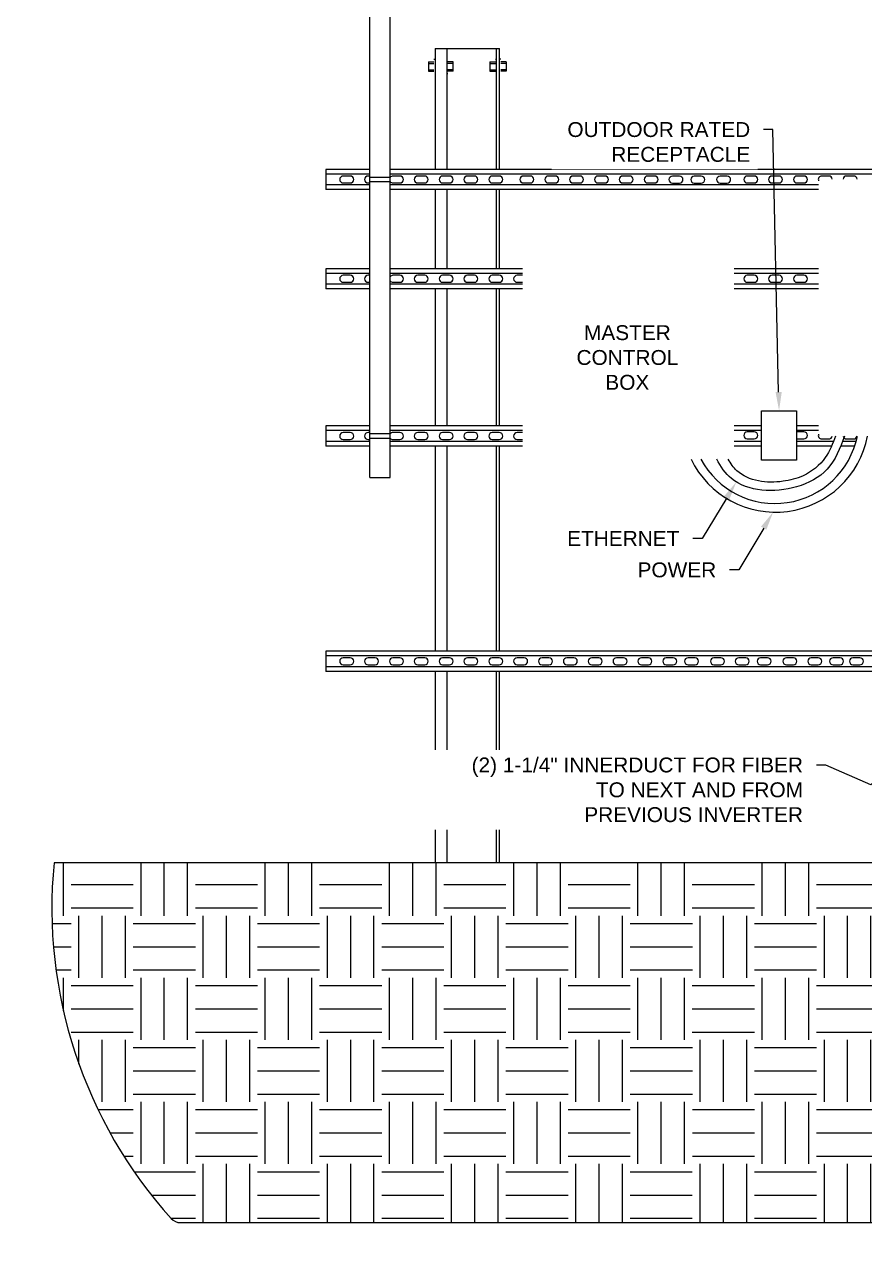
# Model space of a CAD drawing. Header units: feet. Extents: x -4 to 2246, y -9 to 1440.
# Drawn here: x 1993.64 to 2000.21, y 1377.06 to 1386.76 of the extents above; entities that cross this region are included whole.
import ezdxf
from ezdxf import colors
from ezdxf.entities.mleader import LeaderData, LeaderLine
from ezdxf.math import Vec2, Vec3

# ---------------------------------------------------------------- set-up
doc = ezdxf.new("R2010")
doc.units = ezdxf.units.FT
doc.header["$MEASUREMENT"] = 0
doc.set_wipeout_variables(frame=1)
doc.linetypes.add('HIDDEN', pattern=[0.375, 0.25, -0.125])
for name, color, linetype in [('DETL-HDLN', 9, 'HIDDEN'), ('DETL-HTCH', 253, 'Continuous'), ('DETL-LTLN', 5, 'Continuous'), ('DETL-MDLN', 4, 'Continuous'), ('E-DETL', 7, 'Continuous'), ('EQUIPMENT_CON', 150, 'Continuous'), ('G-ANNO-TEXT', 1, 'Continuous'), ('I&C - EQUIPMENT', 4, 'Continuous')]:
    doc.layers.add(name, color=color, linetype=linetype)
doc.styles.add('NEI-A', font='arial.ttf')

# ---------------------------------------------------------------- blocks, each defined once
blk = doc.blocks.new('Equipment Callout Arrowhead .75')
at = {"color": 0}
blk.add_ellipse((-0.248, 0), major_axis=(0.743, 0), ratio=0.350959, start_param=-0.80282, end_param=3.944413, dxfattribs=at)

msp = doc.modelspace()

# ---------------------------------------------------------------- hatches: boundary and pattern name
at = {"layer": 'DETL-HTCH'}
h = msp.add_hatch(dxfattribs=at)
h.set_pattern_fill('EARTH', color=256, scale=1.945041)
h.set_pattern_definition([(0, (1184.86057, 1528.63275), (0.4862603, 0.4862603), [0.4862603, -0.4862603]), (0, (1184.86057, 1528.8151), (0.4862603, 0.4862603), [0.4862603, -0.4862603]), (0, (1184.86057, 1528.99744), (0.4862603, 0.4862603), [0.4862603, -0.4862603]), (90, (1184.92135, 1529.05823), (-0.4862603, 0.4862603), [0.4862603, -0.4862603]), (90, (1185.1037, 1529.05823), (-0.4862603, 0.4862603), [0.4862603, -0.4862603]), (90, (1185.28605, 1529.05823), (-0.4862603, 0.4862603), [0.4862603, -0.4862603])])
h.paths.add_polyline_path([(2004.87342, 1380.191209), (1996.11105, 1380.191209), (1993.864567, 1380.191209, 0.21102482), (1994.782324, 1377.404115, 0.21229158), (1994.85453, 1377.37201), (2003.926347, 1377.37201, 0.21415345)])

# ---------------------------------------------------------------- linework, layer by layer
at = {"layer": 'DETL-HDLN', "color": 8, "linetype": 'Continuous', "ltscale": 0.5}
for points in [[(1996.182647, 1385.570968), (1996.127942, 1385.570968, 1), (1996.127942, 1385.516264), (1996.182647, 1385.516264, 1)], [(1996.960663, 1385.570968), (1996.905959, 1385.570968, 1), (1996.905959, 1385.516264), (1996.960663, 1385.516264, 1)], [(1997.155167, 1385.570968), (1997.100463, 1385.570968, 1), (1997.100463, 1385.516264), (1997.155167, 1385.516264, 1)], [(1997.349671, 1385.570968), (1997.294967, 1385.570968, 1), (1997.294967, 1385.516264), (1997.349671, 1385.516264, 1)], [(1997.787506, 1385.570968), (1997.732802, 1385.570968, 1), (1997.732802, 1385.516264), (1997.787506, 1385.516264, 1)], [(1997.98201, 1385.570968), (1997.927306, 1385.570968, 1), (1997.927306, 1385.516264), (1997.98201, 1385.516264, 1)], [(1998.176514, 1385.570968), (1998.12181, 1385.570968, 1), (1998.12181, 1385.516264), (1998.176514, 1385.516264, 1)], [(1998.371018, 1385.570968), (1998.316314, 1385.570968, 1), (1998.316314, 1385.516264), (1998.371018, 1385.516264, 1)], [(1998.565522, 1385.570968), (1998.510818, 1385.570968, 1), (1998.510818, 1385.516264), (1998.565522, 1385.516264, 1)], [(1998.760027, 1385.570079), (1998.705322, 1385.570079, 1), (1998.705322, 1385.515375), (1998.760027, 1385.515375, 1)], [(1998.930733, 1385.570079), (1998.876028, 1385.570079, 1), (1998.876028, 1385.515375), (1998.930733, 1385.515375, 1)], [(1999.133218, 1385.570079), (1999.078514, 1385.570079, 1), (1999.078514, 1385.515375), (1999.133218, 1385.515375, 1)], [(1999.345189, 1385.570968), (1999.290485, 1385.570968, 1), (1999.290485, 1385.516264), (1999.345189, 1385.516264, 1)], [(1999.539693, 1385.570968), (1999.484989, 1385.570968, 1), (1999.484989, 1385.516264), (1999.539693, 1385.516264, 1)], [(1999.734197, 1385.570968), (1999.679493, 1385.570968, 1), (1999.679493, 1385.516264), (1999.734197, 1385.516264, 1)], [(1996.182647, 1384.792951), (1996.127942, 1384.792951, 1), (1996.127942, 1384.738247), (1996.182647, 1384.738247, 1)], [(1996.960663, 1384.792951), (1996.905959, 1384.792951, 1), (1996.905959, 1384.738247), (1996.960663, 1384.738247, 1)], [(1997.155167, 1384.792951), (1997.100463, 1384.792951, 1), (1997.100463, 1384.738247), (1997.155167, 1384.738247, 1)], [(1997.349671, 1384.792951), (1997.294967, 1384.792951, 1), (1997.294967, 1384.738247), (1997.349671, 1384.738247, 1)], [(1997.73868, 1384.792951), (1997.683975, 1384.792951, 1), (1997.683975, 1384.738247), (1997.73868, 1384.738247, 1)], [(1997.933184, 1384.792951), (1997.878479, 1384.792951, 1), (1997.878479, 1384.738247), (1997.933184, 1384.738247, 1)], [(1998.127688, 1384.792951), (1998.072984, 1384.792951, 1), (1998.072984, 1384.738247), (1998.127688, 1384.738247, 1)], [(1998.322192, 1384.792951), (1998.267488, 1384.792951, 1), (1998.267488, 1384.738247), (1998.322192, 1384.738247, 1)], [(1998.516696, 1384.792951), (1998.461992, 1384.792951, 1), (1998.461992, 1384.738247), (1998.516696, 1384.738247, 1)], [(1998.7112, 1384.793004), (1998.656496, 1384.793004, 1), (1998.656496, 1384.7383), (1998.7112, 1384.7383, 1)], [(1998.881906, 1384.793004), (1998.827202, 1384.793004, 1), (1998.827202, 1384.7383), (1998.881906, 1384.7383, 1)], [(1999.084391, 1384.793004), (1999.029687, 1384.793004, 1), (1999.029687, 1384.7383), (1999.084391, 1384.7383, 1)], [(1999.345189, 1384.792951), (1999.290485, 1384.792951, 1), (1999.290485, 1384.738247), (1999.345189, 1384.738247, 1)], [(1999.539693, 1384.792951), (1999.484989, 1384.792951, 1), (1999.484989, 1384.738247), (1999.539693, 1384.738247, 1)], [(1999.734197, 1384.792951), (1999.679493, 1384.792951, 1), (1999.679493, 1384.738247), (1999.734197, 1384.738247, 1)], [(1996.182647, 1383.561427), (1996.127942, 1383.561427, 1), (1996.127942, 1383.506723), (1996.182647, 1383.506723, 1)], [(1996.960663, 1383.561427), (1996.905959, 1383.561427, 1), (1996.905959, 1383.506723), (1996.960663, 1383.506723, 1)], [(1997.155167, 1383.561427), (1997.100463, 1383.561427, 1), (1997.100463, 1383.506723), (1997.155167, 1383.506723, 1)], [(1997.349671, 1383.561427), (1997.294967, 1383.561427, 1), (1997.294967, 1383.506723), (1997.349671, 1383.506723, 1)], [(1997.73868, 1383.561427), (1997.683975, 1383.561427, 1), (1997.683975, 1383.506723), (1997.73868, 1383.506723, 1)], [(1997.933184, 1383.561427), (1997.878479, 1383.561427, 1), (1997.878479, 1383.506723), (1997.933184, 1383.506723, 1)], [(1999.345189, 1383.565991), (1999.290485, 1383.565991, 1), (1999.290485, 1383.511287), (1999.345189, 1383.511287, 1)], [(1996.182647, 1381.797135), (1996.127942, 1381.797135, 1), (1996.127942, 1381.742431), (1996.182647, 1381.742431, 1)], [(1996.377151, 1381.797135), (1996.322447, 1381.797135, 1), (1996.322447, 1381.742431), (1996.377151, 1381.742431, 1)], [(1996.571655, 1381.797135), (1996.516951, 1381.797135, 1), (1996.516951, 1381.742431), (1996.571655, 1381.742431, 1)], [(1996.960663, 1381.797135), (1996.905959, 1381.797135, 1), (1996.905959, 1381.742431), (1996.960663, 1381.742431, 1)], [(1997.155167, 1381.797135), (1997.100463, 1381.797135, 1), (1997.100463, 1381.742431), (1997.155167, 1381.742431, 1)], [(1997.349671, 1381.797135), (1997.294967, 1381.797135, 1), (1997.294967, 1381.742431), (1997.349671, 1381.742431, 1)], [(1997.73868, 1381.797135), (1997.683975, 1381.797135, 1), (1997.683975, 1381.742431), (1997.73868, 1381.742431, 1)], [(1997.933184, 1381.797135), (1997.878479, 1381.797135, 1), (1997.878479, 1381.742431), (1997.933184, 1381.742431, 1)], [(1998.127688, 1381.797135), (1998.072984, 1381.797135, 1), (1998.072984, 1381.742431), (1998.127688, 1381.742431, 1)], [(1998.322192, 1381.797135), (1998.267488, 1381.797135, 1), (1998.267488, 1381.742431), (1998.322192, 1381.742431, 1)], [(1998.516696, 1381.797135), (1998.461992, 1381.797135, 1), (1998.461992, 1381.742431), (1998.516696, 1381.742431, 1)], [(1998.7112, 1381.797135), (1998.656496, 1381.797135, 1), (1998.656496, 1381.742431), (1998.7112, 1381.742431, 1)], [(1998.881906, 1381.797135), (1998.827202, 1381.797135, 1), (1998.827202, 1381.742431), (1998.881906, 1381.742431, 1)], [(1999.084391, 1381.797135), (1999.029687, 1381.797135, 1), (1999.029687, 1381.742431), (1999.084391, 1381.742431, 1)], [(1999.278896, 1381.797135), (1999.224191, 1381.797135, 1), (1999.224191, 1381.742431), (1999.278896, 1381.742431, 1)], [(1999.449602, 1381.797135), (1999.394897, 1381.797135, 1), (1999.394897, 1381.742431), (1999.449602, 1381.742431, 1)], [(1999.652087, 1381.797135), (1999.597383, 1381.797135, 1), (1999.597383, 1381.742431), (1999.652087, 1381.742431, 1)], [(1999.846591, 1381.797135), (1999.791887, 1381.797135, 1), (1999.791887, 1381.742431), (1999.846591, 1381.742431, 1)], [(2000.017297, 1381.797135), (1999.962593, 1381.797135, 1), (1999.962593, 1381.742431), (2000.017297, 1381.742431, 1)], [(2000.172774, 1381.797135), (2000.118069, 1381.797135, 1), (2000.118069, 1381.742431), (2000.172774, 1381.742431, 1)]]:
    msp.add_lwpolyline(points, format="xyb", close=True, dxfattribs=at)
for points in [[(1996.336893, 1385.570968), (1996.322447, 1385.570968, 1), (1996.322447, 1385.516264), (1996.336893, 1385.516264)], [(1996.494927, 1385.527395, 0.23836012), (1996.516951, 1385.516264), (1996.571655, 1385.516264, 1), (1996.571655, 1385.570968), (1996.516951, 1385.570968, 0.23836012), (1996.494927, 1385.559837, 0.23836012)], [(1996.711455, 1385.570968, 1), (1996.711455, 1385.516264)], [(1996.711455, 1385.516264), (1996.766159, 1385.516264, 1), (1996.766159, 1385.570968), (1996.711455, 1385.570968, 1)], [(1997.538298, 1385.570968, 1), (1997.538298, 1385.516264)], [(1997.538298, 1385.516264), (1997.593002, 1385.516264, 1), (1997.593002, 1385.570968), (1997.538298, 1385.570968, 1)], [(1996.336893, 1384.792951), (1996.322447, 1384.792951, 1), (1996.322447, 1384.738247), (1996.336893, 1384.738247)], [(1996.494927, 1384.749379, 0.23836012), (1996.516951, 1384.738247), (1996.571655, 1384.738247, 1), (1996.571655, 1384.792951), (1996.516951, 1384.792951, 0.23836012), (1996.494927, 1384.78182, 0.23836012)], [(1996.711455, 1384.792951, 1), (1996.711455, 1384.738247)], [(1996.711455, 1384.738247), (1996.766159, 1384.738247, 1), (1996.766159, 1384.792951), (1996.711455, 1384.792951, 1)], [(1997.489471, 1384.792951, 1), (1997.489471, 1384.738247)], [(1997.489471, 1384.738247), (1997.544176, 1384.738247, 1), (1997.544176, 1384.792951), (1997.489471, 1384.792951, 1)], [(1996.336893, 1383.561427), (1996.322447, 1383.561427, 1), (1996.322447, 1383.506723), (1996.336893, 1383.506723)], [(1996.494927, 1383.517855, 0.23836012), (1996.516951, 1383.506723), (1996.571655, 1383.506723, 1), (1996.571655, 1383.561427), (1996.516951, 1383.561427, 0.23836012), (1996.494927, 1383.550296, 0.23836012)], [(1996.711455, 1383.561427, 1), (1996.711455, 1383.506723)], [(1996.711455, 1383.506723), (1996.766159, 1383.506723, 1), (1996.766159, 1383.561427), (1996.711455, 1383.561427, 1)], [(1997.489471, 1383.561427, 1), (1997.489471, 1383.506723)], [(1997.489471, 1383.506723), (1997.544176, 1383.506723, 1), (1997.544176, 1383.561427), (1997.489471, 1383.561427, 1)], [(1998.868175, 1383.506723), (1998.881906, 1383.506723, 1), (1998.881906, 1383.561427), (1998.857166, 1383.561427)], [(1999.0901, 1383.507326, 0.90003373), (1999.084391, 1383.561427), (1999.080543, 1383.561427)], [(1999.677022, 1383.511399, 0.02262078), (1999.679493, 1383.511287), (1999.734197, 1383.511287, 1), (1999.734197, 1383.565991), (1999.679493, 1383.565991, 0.02262078), (1999.677022, 1383.56588, 0.02262078)], [(1996.711455, 1381.797135, 1), (1996.711455, 1381.742431)], [(1996.711455, 1381.742431), (1996.766159, 1381.742431, 1), (1996.766159, 1381.797135), (1996.711455, 1381.797135, 1)], [(1997.489471, 1381.797135, 1), (1997.489471, 1381.742431)], [(1997.489471, 1381.742431), (1997.544176, 1381.742431, 1), (1997.544176, 1381.797135), (1997.489471, 1381.797135, 1)]]:
    msp.add_lwpolyline(points, format="xyb", dxfattribs=at)
at = {"layer": 'DETL-LTLN'}
for p, q in [((1996.336893, 1383.208769), (1996.336893, 1395.69202)), ((1996.494927, 1383.208769), (1996.494927, 1395.69202)), ((1996.336893, 1385.622633), (1995.992944, 1385.622633)), ((1995.992944, 1385.622633), (1995.992944, 1385.464599)), ((1996.336893, 1385.586164), (1995.992944, 1385.586164)), ((2003.229523, 1385.622633), (1996.494927, 1385.622633)), ((2003.229523, 1385.586164), (1996.494927, 1385.586164)), ((1996.336893, 1385.501068), (1995.992944, 1385.501068)), ((1996.336893, 1385.464599), (1995.992944, 1385.464599)), ((2003.229523, 1385.501068), (1996.494927, 1385.501068)), ((2003.229523, 1385.464599), (1996.494927, 1385.464599)), ((1996.336893, 1384.844617), (1995.992944, 1384.844617)), ((1995.992944, 1384.844617), (1995.992944, 1384.686582)), ((1996.336893, 1384.808147), (1995.992944, 1384.808147)), ((2003.229523, 1384.844617), (1996.494927, 1384.844617)), ((2003.229523, 1384.808147), (1996.494927, 1384.808147)), ((1996.336893, 1384.723052), (1995.992944, 1384.723052)), ((1996.336893, 1384.686582), (1995.992944, 1384.686582)), ((2003.229523, 1384.723052), (1996.494927, 1384.723052)), ((2003.229523, 1384.686582), (1996.494927, 1384.686582)), ((1996.336893, 1383.613093), (1995.992944, 1383.613093)), ((1995.992944, 1383.613093), (1995.992944, 1383.455058)), ((1998.779864, 1383.613093), (1996.494927, 1383.613093)), ((1998.984063, 1383.613093), (1998.85111, 1383.613093)), ((1999.402364, 1383.613093), (1999.074613, 1383.613093)), ((2003.229523, 1383.613093), (1999.677022, 1383.613093)), ((1996.336893, 1383.576623), (1995.992944, 1383.576623)), ((1998.783707, 1383.576623), (1996.494927, 1383.576623)), ((1998.98863, 1383.576623), (1998.854954, 1383.576623)), ((1999.402364, 1383.576623), (1999.078496, 1383.576623)), ((1999.849066, 1383.576623), (1999.677022, 1383.576623)), ((1996.336893, 1383.491528), (1995.992944, 1383.491528)), ((1996.336893, 1383.455058), (1995.992944, 1383.455058)), ((1998.799991, 1383.491528), (1996.494927, 1383.491528)), ((1998.810239, 1383.455058), (1996.494927, 1383.455058)), ((1999.004947, 1383.491528), (1998.872103, 1383.491528)), ((1999.014669, 1383.455058), (1998.883137, 1383.455058)), ((1999.402364, 1383.491528), (1999.093616, 1383.491528)), ((1999.402364, 1383.455058), (1999.187459, 1383.455058)), ((1999.965237, 1383.491528), (1999.677022, 1383.491528)), ((1999.950147, 1383.455058), (1999.677022, 1383.455058)), ((2000.131593, 1383.455058), (2000.021302, 1383.455058)), ((2000.142627, 1383.491528), (2000.035601, 1383.491528)), ((1996.336893, 1383.208769), (1996.494927, 1383.208769)), ((2003.229523, 1381.8488), (1995.992944, 1381.8488)), ((1995.992944, 1381.8488), (1995.992944, 1381.690765)), ((2003.229523, 1381.812331), (1995.992944, 1381.812331)), ((2003.229523, 1381.727235), (1995.992944, 1381.727235)), ((2003.229523, 1381.690765), (1995.992944, 1381.690765)), ((2004.87342, 1380.191209), (1993.864567, 1380.191209)), ((1994.85453, 1377.37201), (2003.926347, 1377.37201))]:
    msp.add_line(p, q, dxfattribs=at)
for points in [[(1996.336893, 1385.562156), (1996.494927, 1385.562156)], [(1996.494927, 1385.525552), (1996.336893, 1385.525552)], [(1996.494927, 1383.516012), (1996.336893, 1383.516012)]]:
    msp.add_lwpolyline(points, dxfattribs=at)
for centre, radius, start, end in [((1997.478265, 1379.836506), 3.631064, 174.3940873, 222.0581082), ((1994.85453, 1377.469262), 0.097252, 222.0581082, 270)]:
    msp.add_arc(centre, radius, start, end, dxfattribs=at)
at = {"layer": 'DETL-MDLN'}
msp.add_lwpolyline([(1998.810213, 1384.272445), (1999.084464, 1384.272445), (1999.084464, 1384.718832), (1998.810213, 1384.718832)], close=True, dxfattribs=at)
at = {"layer": 'E-DETL'}
for p, q in [((1996.84664, 1386.569352), (1996.84664, 1385.622633)), ((1996.937961, 1386.569352), (1996.937961, 1385.622633)), ((1997.327482, 1385.622633), (1997.327482, 1386.569352)), ((1997.352388, 1385.622633), (1997.352388, 1386.569352)), ((1996.794753, 1386.465657), (1996.794753, 1386.39094)), ((1996.794753, 1386.465657), (1996.838338, 1386.465657)), ((1996.794753, 1386.453204), (1996.838338, 1386.453204)), ((1996.989848, 1386.465657), (1996.946263, 1386.465657)), ((1996.989848, 1386.453204), (1996.946263, 1386.453204)), ((1996.989848, 1386.39094), (1996.989848, 1386.465657)), ((1997.275596, 1386.465657), (1997.275596, 1386.39094)), ((1997.275596, 1386.465657), (1997.31918, 1386.465657)), ((1997.275596, 1386.453204), (1997.31918, 1386.453204)), ((1997.404275, 1386.465657), (1997.36069, 1386.465657)), ((1997.404275, 1386.453204), (1997.36069, 1386.453204)), ((1997.404275, 1386.465657), (1997.404275, 1386.39094)), ((1996.794753, 1386.403392), (1996.838338, 1386.403392)), ((1996.794753, 1386.39094), (1996.838338, 1386.39094)), ((1996.989848, 1386.403392), (1996.946263, 1386.403392)), ((1996.989848, 1386.39094), (1996.946263, 1386.39094)), ((1997.275596, 1386.403392), (1997.31918, 1386.403392)), ((1997.275596, 1386.39094), (1997.31918, 1386.39094)), ((1997.404275, 1386.403392), (1997.36069, 1386.403392)), ((1997.404275, 1386.39094), (1997.36069, 1386.39094)), ((1996.84664, 1385.464599), (1996.84664, 1384.844617)), ((1996.937961, 1385.464599), (1996.937961, 1384.844617)), ((1997.327482, 1384.844617), (1997.327482, 1385.464599)), ((1997.352388, 1384.844617), (1997.352388, 1385.464599)), ((1996.84664, 1384.686582), (1996.84664, 1383.613093)), ((1996.937961, 1384.686582), (1996.937961, 1383.613093)), ((1997.327482, 1383.613093), (1997.327482, 1384.686582)), ((1997.352388, 1383.613093), (1997.352388, 1384.686582)), ((1996.84664, 1383.455058), (1996.84664, 1381.8488)), ((1996.937961, 1383.455058), (1996.937961, 1381.8488)), ((1997.327482, 1381.8488), (1997.327482, 1383.455058)), ((1997.352388, 1381.8488), (1997.352388, 1383.455058)), ((1996.84664, 1381.690765), (1996.84664, 1380.193496)), ((1996.937961, 1381.690765), (1996.937961, 1380.193496)), ((1997.327482, 1380.193496), (1997.327482, 1381.690765)), ((1997.352388, 1380.193496), (1997.352388, 1381.690765))]:
    msp.add_line(p, q, dxfattribs=at)
at = {"layer": 'E-DETL', "flags": 128}
for points in [[(1996.84664, 1386.569352), (1997.352388, 1386.569352)], [(1996.838338, 1386.486411), (1996.84664, 1386.486411)], [(1997.31918, 1386.486411), (1997.327482, 1386.486411)], [(1997.36069, 1386.486411), (1997.352388, 1386.486411)], [(1996.946263, 1386.370185), (1996.937961, 1386.370185)]]:
    msp.add_lwpolyline(points, dxfattribs=at)
at = {"layer": 'I&C - EQUIPMENT'}
msp.add_lwpolyline([(1999.402364, 1383.732497), (1999.677022, 1383.732497), (1999.677022, 1383.344782), (1999.402364, 1383.344782)], close=True, dxfattribs=at)

# ---------------------------------------------------------------- next in the draw order: wipeouts: each hides what was drawn before it
for points in [[(1999.849066, 1385.545713), (2001.551118, 1385.545713), (2001.551118, 1383.534197), (1999.849066, 1383.534197)], [(1997.531698, 1385.008776), (1999.187459, 1385.008776), (1999.187459, 1383.353015), (1997.531698, 1383.353015)]]:
    msp.add_wipeout(points).dxf.layer = 'I&C - EQUIPMENT'

# ---------------------------------------------------------------- next in the draw order: linework, layer by layer
at = {"layer": 'DETL-HDLN', "color": 8, "linetype": 'Continuous', "ltscale": 0.5}
for points in [[(1999.955973, 1385.545713, 0.39190503), (1999.928701, 1385.570968), (1999.873997, 1385.570968, 0.54457748), (1999.849066, 1385.532366, 0.54457748)], [(2000.150477, 1385.545713, 0.39190503), (2000.123206, 1385.570968), (2000.068501, 1385.570968, 0.39190503), (2000.04123, 1385.545713, 0.39190503)], [(1999.849066, 1383.549889, 0.54457748), (1999.873997, 1383.511287), (1999.928701, 1383.511287, 0.36719521), (1999.95569, 1383.534197, 0.36719521)], [(2000.041512, 1383.534197, 0.36719521), (2000.068501, 1383.511287), (2000.123206, 1383.511287, 0.36719521), (2000.150194, 1383.534197, 0.36719521)]]:
    msp.add_lwpolyline(points, format="xyb", dxfattribs=at)
at = {"layer": 'EQUIPMENT_CON', "color": 1}
for points in [[(1998.850351, 1383.353015, 0.72290003), (2000.232206, 1383.534197)], [(1998.927157, 1383.353015, 0.70323222), (2000.152688, 1383.534197)]]:
    msp.add_lwpolyline(points, format="xyb", dxfattribs=at)
for points, knots in [([(2000.051436, 1383.534197), (2000.016446, 1383.438348), (1999.945601, 1383.255734), (1999.612137, 1383.080257), (1999.218343, 1383.099974), (1999.081211, 1383.2939), (1999.053082, 1383.353015)], [0.01578925, 0.01578925, 0.01578925, 0.01578925, 0.26815452, 0.50385362, 0.94504984, 1.10886262, 1.10886262, 1.10886262, 1.10886262]), ([(1999.981267, 1383.534197), (1999.959678, 1383.47497), (1999.909336, 1383.346431), (1999.751575, 1383.218437), (1999.561845, 1383.171289), (1999.379319, 1383.169042), (1999.217944, 1383.236313), (1999.160059, 1383.318939), (1999.142523, 1383.353015)], [0.017956008, 0.017956008, 0.017956008, 0.017956008, 0.178056408, 0.369996876, 0.509772613, 0.675231372, 0.834831326, 0.931650149, 0.931650149, 0.931650149, 0.931650149])]:
    msp.add_open_spline(points, degree=3, knots=knots, dxfattribs=at)

# ---------------------------------------------------------------- next in the draw order: texts
at = {"layer": 'G-ANNO-TEXT', "insert": (1998.010169, 1384.402292), "char_height": 0.11670247, "attachment_point": 1, "style": 'NEI-A'}
msp.add_mtext_dynamic_manual_height_columns('\\pi0.00258;MASTER \\P\\pi-0.05641;CONTROL \\P\\pi0.16951;BOX', width=0.67034238, gutter_width=0.045587, heights=[0], dxfattribs=at)

# ---------------------------------------------------------------- next in the draw order: leaders
at = {"layer": 'G-ANNO-TEXT'}
ml = msp.add_multileader_mtext('Standard', dxfattribs=at)
ml.set_content('\\A1;6 MOTOR CONTROL CABLE CONDUITS (TYP.)', color=256, style='NEI-A')
ml.set_leader_properties()
ml.set_arrow_properties(name='Equipment Callout Arrowhead .75')
ml.build(insert=Vec2(0, 0))
ml.multileader.update_dxf_attribs({"dogleg_length": 0.0625, "arrow_head_size": 0.125})
ctx = ml.context
ctx.base_point, ctx.char_height, ctx.arrow_head_size, ctx.landing_gap_size, ctx.plane_origin = Vec3(2133.680839, 1383.790863), 0.1, 0.125, 0.09, Vec3(2077.345805, 1319.927864)
notes = []
notes.append((ctx, [(0, (0, 0, 0), (0, 0), (1, 0), 1, [])]))
ctx.mtext.insert, ctx.mtext.width, ctx.mtext.flow_direction = Vec3(2133.770839, 1383.855563), 2.21448175, 5
ctx.mtext.has_bg_fill, ctx.mtext.bg_color, ctx.mtext.bg_scale_factor, ctx.mtext.bg_transparency, ctx.mtext.use_window_bg_color = 1, -1027028792, 1.5, 0, 1
for ctx, leaders in notes:
    for number, flags, end, landing, length, lines in leaders:
        leader = LeaderData()
        leader.index, (leader.has_last_leader_line, leader.has_dogleg_vector, leader.attachment_direction) = number, flags
        leader.last_leader_point, leader.dogleg_vector, leader.dogleg_length = Vec3(end), Vec3(landing), length
        for number, points, colour, breaks in lines:
            line = LeaderLine()
            line.index, line.vertices, line.color, line.breaks = number, Vec3.list(points), colors.encode_raw_color(colour), breaks
            leader.lines.append(line)
        ctx.leaders.append(leader)

# ---------------------------------------------------------------- next in the draw order: linework, layer by layer
at = {"layer": 'DETL-LTLN'}
msp.add_lwpolyline([(1996.336893, 1383.552615), (1996.494927, 1383.552615)], dxfattribs=at)

# ---------------------------------------------------------------- next in the draw order: leaders
at = {"layer": 'G-ANNO-TEXT'}
ml = msp.add_multileader_mtext('Standard', dxfattribs=at)
ml.set_content('\\A1;OUTDOOR RATED RECEPTACLE', color=256, style='NEI-A')
ml.set_leader_properties()
ml.build(insert=Vec2(0, 0))
ml.multileader.update_dxf_attribs({"dogleg_length": 0.0625, "arrow_head_size": 0.145878})
ctx = ml.context
ctx.base_point, ctx.char_height, ctx.arrow_head_size, ctx.landing_gap_size, ctx.plane_origin = Vec3(1997.794148, 1385.933987), 0.11670247, 0.145878, 0.105032, Vec3(1959.84558, 1334.419063)
ctx.text_align_type = 2
notes = []
notes.append((ctx, [(0, (1, 1, 0), (1999.491671, 1385.933987), (-1, 0), 0.072939, [(1, [(1999.539693, 1383.732497)], 0, [])])]))
ctx.mtext.insert, ctx.mtext.width, ctx.mtext.defined_height, ctx.mtext.alignment, ctx.mtext.flow_direction = Vec3(1999.3137, 1385.993334), 1.49572208, 0.280561, 3, 5
ctx.mtext.has_bg_fill, ctx.mtext.bg_color, ctx.mtext.bg_scale_factor, ctx.mtext.bg_transparency, ctx.mtext.use_window_bg_color = 1, -1027028792, 1.5, 0, 1
ml = msp.add_multileader_mtext('Standard', dxfattribs=at)
ml.set_content('\\A1;ETHERNET', color=256, style='NEI-A')
ml.set_leader_properties()
ml.build(insert=Vec2(0, 0))
ml.multileader.update_dxf_attribs({"dogleg_length": 0.0625, "arrow_head_size": 0.145878})
ctx = ml.context
ctx.base_point, ctx.char_height, ctx.arrow_head_size, ctx.landing_gap_size, ctx.plane_origin = Vec3(1997.79202, 1382.732064), 0.11670247, 0.145878, 0.105032, Vec3(1959.71861, 1331.095209)
ctx.text_align_type = 2
notes.append((ctx, [(0, (1, 1, 0), (1998.937475, 1382.732064), (-1, 0), 0.072939, [(1, [(1999.205273, 1383.174222)], 0, [])])]))
ctx.mtext.insert, ctx.mtext.width, ctx.mtext.defined_height, ctx.mtext.alignment, ctx.mtext.flow_direction = Vec3(1998.759504, 1382.790415), 0.56256204, 0.280561, 3, 5
ctx.mtext.has_bg_fill, ctx.mtext.bg_color, ctx.mtext.bg_scale_factor, ctx.mtext.bg_transparency, ctx.mtext.use_window_bg_color = 1, -1027028792, 1.5, 0, 1
ml = msp.add_multileader_mtext('Standard', dxfattribs=at)
ml.set_content('\\A1;\\pxi-3,l5,t5;(2)^I1-1/4" INNERDUCT FOR FIBER TO NEXT AND FROM PREVIOUS INVERTER', color=256, style='NEI-A')
ml.set_leader_properties()
ml.build(insert=Vec2(0, 0))
ml.multileader.update_dxf_attribs({"dogleg_length": 0.0625, "arrow_head_size": 0.145878})
ctx = ml.context
ctx.base_point, ctx.char_height, ctx.arrow_head_size, ctx.landing_gap_size, ctx.plane_origin = Vec3(1996.941909, 1380.956441), 0.11670247, 0.145878, 0.105032, Vec3(1960.988284, 1329.319585)
ctx.text_align_type = 2
notes.append((ctx, [(0, (1, 1, 0), (1999.90485, 1380.956441), (-1, 0), 0.072939, [(0, [(2000.816432, 1381.40982), (2000.257532, 1380.802862)], 0, [])])]))
ctx.mtext.insert, ctx.mtext.width, ctx.mtext.defined_height, ctx.mtext.alignment, ctx.mtext.flow_direction = Vec3(1999.726879, 1381.015787), 2.95875053, 0.280561, 3, 5
ctx.mtext.has_bg_fill, ctx.mtext.bg_color, ctx.mtext.bg_scale_factor, ctx.mtext.bg_transparency, ctx.mtext.use_window_bg_color = 1, -1027028792, 1.5, 0, 1
for ctx, leaders in notes:
    for number, flags, end, landing, length, lines in leaders:
        leader = LeaderData()
        leader.index, (leader.has_last_leader_line, leader.has_dogleg_vector, leader.attachment_direction) = number, flags
        leader.last_leader_point, leader.dogleg_vector, leader.dogleg_length = Vec3(end), Vec3(landing), length
        for number, points, colour, breaks in lines:
            line = LeaderLine()
            line.index, line.vertices, line.color, line.breaks = number, Vec3.list(points), colors.encode_raw_color(colour), breaks
            leader.lines.append(line)
        ctx.leaders.append(leader)

# ---------------------------------------------------------------- next in the draw order: leaders
ml = msp.add_multileader_mtext('Standard', dxfattribs=at)
ml.set_content('\\A1;POWER', color=256, style='NEI-A')
ml.set_leader_properties()
ml.build(insert=Vec2(0, 0))
ml.multileader.update_dxf_attribs({"dogleg_length": 0.0625, "arrow_head_size": 0.145878})
ctx = ml.context
ctx.base_point, ctx.char_height, ctx.arrow_head_size, ctx.landing_gap_size, ctx.plane_origin = Vec3(1998.341357, 1382.484746), 0.1167025, 0.145878, 0.105032, Vec3(1960.00676, 1330.847891)
ctx.text_align_type = 2
notes = []
notes.append((ctx, [(0, (1, 1, 0), (1999.225625, 1382.484746), (-1, 0), 0.072939, [(1, [(1999.493423, 1382.938126)], 0, [])])]))
ctx.mtext.insert, ctx.mtext.width, ctx.mtext.defined_height, ctx.mtext.alignment, ctx.mtext.flow_direction = Vec3(1999.047654, 1382.544093), 0.56256204, 0.280561, 3, 5
ctx.mtext.has_bg_fill, ctx.mtext.bg_color, ctx.mtext.bg_scale_factor, ctx.mtext.bg_transparency, ctx.mtext.use_window_bg_color = 1, -1027028792, 1.5, 0, 1
for ctx, leaders in notes:
    for number, flags, end, landing, length, lines in leaders:
        leader = LeaderData()
        leader.index, (leader.has_last_leader_line, leader.has_dogleg_vector, leader.attachment_direction) = number, flags
        leader.last_leader_point, leader.dogleg_vector, leader.dogleg_length = Vec3(end), Vec3(landing), length
        for number, points, colour, breaks in lines:
            line = LeaderLine()
            line.index, line.vertices, line.color, line.breaks = number, Vec3.list(points), colors.encode_raw_color(colour), breaks
            leader.lines.append(line)
        ctx.leaders.append(leader)

doc.saveas('drawing.dxf')
